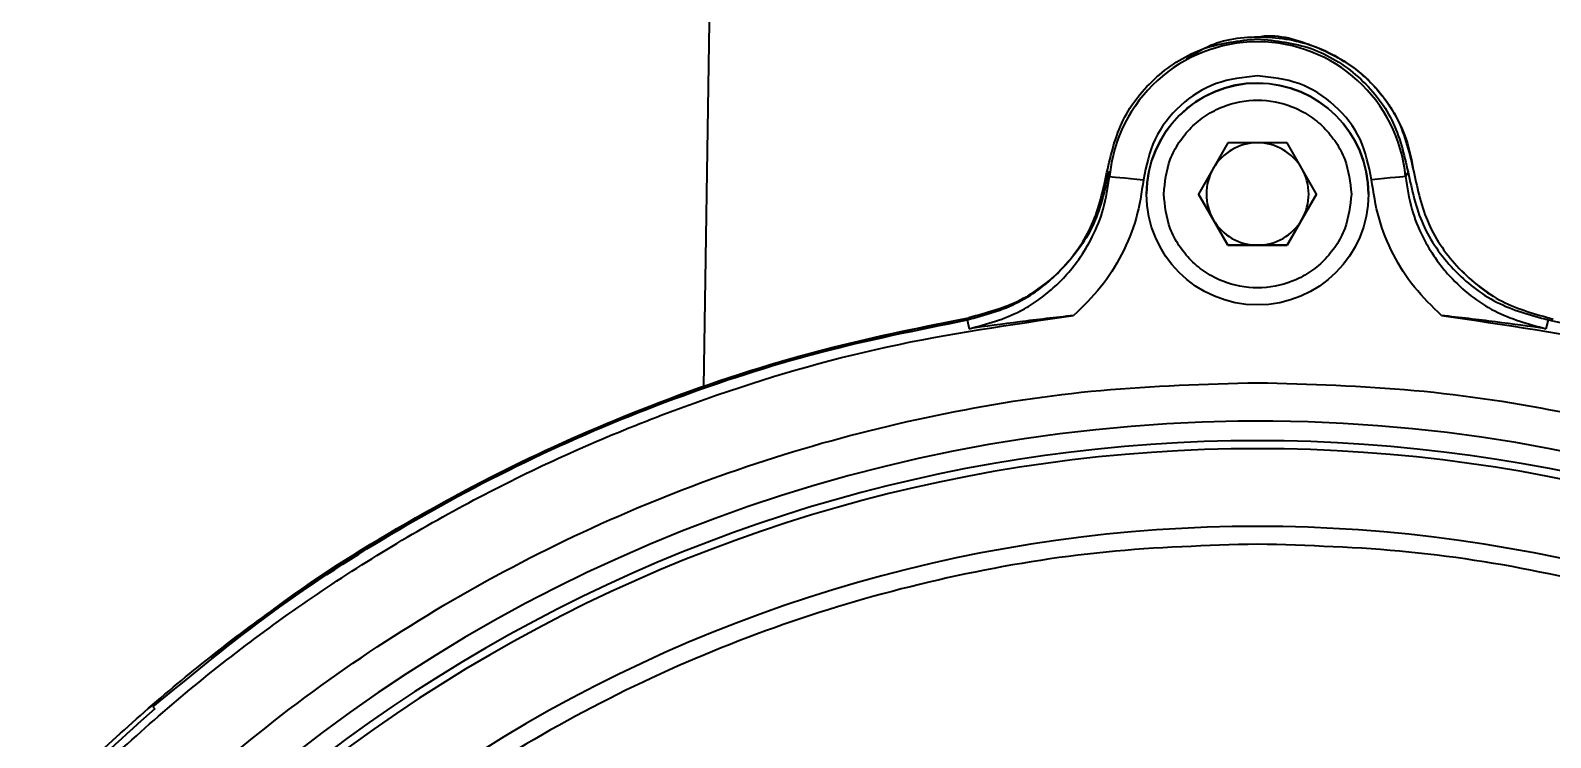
# Model space of a CAD drawing. Header units: millimetres. Extents: x 2126 to 3741, y 477 to 1658.
# Drawn here: x 2419.9 to 2509.1, y 1430.3 to 1471.8 of the extents above; entities that cross this region are included whole.
import ezdxf

# ---------------------------------------------------------------- set-up
doc = ezdxf.new("R2010")
doc.units = ezdxf.units.MM
doc.layers.add('AM_5', color=3, linetype='Continuous', lineweight=25)
doc.styles.add('SLDTEXTSTYLE1', font='txt.shx', dxfattribs={"width": 0.7, "bigfont": 'gbcbig.shx'})
doc.dimstyles.new('SLDDIMSTYLE12$0', dxfattribs={"dimtxt": 12, "dimasz": 10, "dimexe": 0, "dimexo": 0.0625, "dimgap": 0.875, "dimtad": 1, "dimdec": 1, "dimlfac": 1.8, "dimrnd": 1e-09, "dimzin": 12, "dimdsep": 46, "dimtxsty": 'SLDTEXTSTYLE1', "dimcen": 0.09, "dimdle": 8.16, "dimclrd": 3, "dimclre": 3, "dimadec": 0, "dimazin": 3, "dimtfac": 1, "dimtdec": 1, "dimtofl": 0, "dimtmove": 0, "dimatfit": 3, "dimfxl": 0, "dimfrac": 2, "dimtolj": 1, "dimlwd": 5, "dimlwe": 5, "dimarcsym": 0})

# ---------------------------------------------------------------- blocks, each defined once
blk = doc.blocks.new('*D20')
at = {"layer": 'AM_5', "color": 3, "lineweight": 5, "transparency": 16777216}
blk.add_line((2548.033, 1555.7), (2264.196, 1555.7), dxfattribs=at)
at = {"layer": 'AM_5', "color": 3, "linetype": 'Continuous', "lineweight": 5, "transparency": 16777216}
for p, q in [((2264.196, 1545.7), (2264.196, 1266.959)), ((2595.101, 1256.959), (2264.196, 1256.959))]:
    blk.add_line(p, q, dxfattribs=at)
at = {"layer": 'AM_5', "color": 3, "transparency": 16777216}
for points in [[(2262.529, 1545.7), (2265.863, 1545.7), (2264.196, 1555.7)], [(2262.529, 1266.959), (2265.863, 1266.959), (2264.196, 1256.959)]]:
    blk.add_solid(points, dxfattribs=at)
at = {"layer": 'Defpoints', "color": 0, "transparency": 16777216}
for p in [(2548.096, 1555.7), (2264.196, 1256.959), (2595.163, 1256.959)]:
    blk.add_point(p, dxfattribs=at)
at = {"layer": 'AM_5', "color": 0, "transparency": 16777216, "insert": (2257.321, 1403.647), "char_height": 12, "attachment_point": 5, "rotation": 90, "style": 'SLDTEXTSTYLE1'}
blk.add_mtext('\\A1;350', dxfattribs=at)

msp = doc.modelspace()

# ---------------------------------------------------------------- linework, layer by layer
at = {"color": 7, "linetype": 'Continuous', "lineweight": 25}
for p, q in [((2459.723, 1472.249), (2459.398, 1450.881)), ((2490.145, 1465.179), (2488.413, 1462.179)), ((2493.61, 1465.179), (2490.145, 1465.179)), ((2495.342, 1462.179), (2493.61, 1465.179)), ((2483.052, 1463.455), (2483.201, 1463.205)), ((2500.704, 1463.455), (2500.554, 1463.205)), ((2501.035, 1463.481), (2501.035, 1463.482)), ((2485.377, 1462.186), (2485.377, 1462.186)), ((2485.437, 1462.186), (2485.437, 1462.186)), ((2488.413, 1462.179), (2490.145, 1459.179)), ((2489.279, 1460.679), (2488.413, 1462.179)), ((2493.61, 1459.179), (2495.342, 1462.179)), ((2495.342, 1462.179), (2494.476, 1460.679)), ((2498.317, 1462.172), (2498.317, 1462.172)), ((2498.377, 1462.172), (2498.377, 1462.172)), ((2490.145, 1459.179), (2489.279, 1460.679)), ((2494.476, 1460.679), (2493.61, 1459.179)), ((2490.145, 1459.179), (2493.61, 1459.179)), ((2490.145, 1459.179), (2490.145, 1459.179)), ((2491.877, 1459.179), (2490.145, 1459.179)), ((2493.61, 1459.179), (2491.877, 1459.179)), ((2493.61, 1459.179), (2493.61, 1459.179)), ((2474.85, 1454.804), (2474.969, 1454.287)), ((2474.963, 1454.928), (2474.963, 1454.929)), ((2508.906, 1454.804), (2508.787, 1454.287)), ((2426.864, 1432.027), (2427.168, 1432.268)), ((2427.124, 1432.133), (2427.235, 1432.022))]:
    msp.add_line(p, q, dxfattribs=at)
at = {"color": 7, "linetype": 'Continuous', "lineweight": 25, "flags": 128}
for points in [[(2483.201, 1463.205), (2483.245, 1463.201), (2483.363, 1463.189), (2483.549, 1463.172), (2483.797, 1463.148), (2484.097, 1463.12), (2484.438, 1463.088), (2484.808, 1463.053), (2485.192, 1463.016)], [(2500.554, 1463.205), (2500.51, 1463.201), (2500.393, 1463.189), (2500.207, 1463.172), (2499.959, 1463.148), (2499.659, 1463.12), (2499.318, 1463.088), (2498.948, 1463.053), (2498.564, 1463.016)]]:
    msp.add_lwpolyline(points, dxfattribs=at)
at = {"color": 7, "linetype": 'Continuous', "lineweight": 25}
msp.add_circle((2491.877, 1462.179), 6.5, dxfattribs=at)
for centre, radius, start, end in [((2491.878, 1462.384), 8.715, 5.40246, 174.59754), ((2491.877, 1462.179), 6.5, 0, 179.93876), ((2491.877, 1462.179), 3, 90, 150), ((2491.877, 1462.179), 3, 30, 90), ((2491.877, 1462.179), 3, 150, 210), ((2491.877, 1462.179), 3, 330, 30), ((2491.877, 1462.179), 3, 210, 270), ((2491.877, 1462.179), 3, 270, 330), ((2473.254, 1464.782), 10, 302.62258, 314.66639), ((2510.961, 1464.701), 10, 225.08863, 237.13271), ((2491.878, 1357.383), 91.48, 295.79271, 180), ((2491.878, 1357.383), 90.341, 353.64897, 186.35103), ((2491.878, 1357.383), 89.875, 353.64897, 186.35103), ((2491.878, 1357.383), 85.319, 353.33017, 186.66983)]:
    msp.add_arc(centre, radius, start, end, dxfattribs=at)
for points, knots in [([(2487.706, 1470.071), (2488.106, 1470.338), (2489.41, 1471.207), (2492.142, 1471.546), (2495.373, 1470.991), (2498.192, 1469.262), (2500.297, 1466.67), (2500.789, 1464.544), (2501.035, 1463.481)], [0, 0, 0, 0, 0.0814564, 0.2651651, 0.4488739, 0.6325826, 0.8162913, 1, 1, 1, 1]), ([(2491.885, 1471.38), (2491.888, 1471.381), (2492.94, 1471.596), (2495.193, 1470.965), (2497.39, 1469.787), (2498.653, 1468.578), (2499.29, 1467.834), (2499.995, 1466.782), (2500.689, 1465.337), (2500.916, 1464.121), (2501.035, 1463.482)], [0, 0, 0, 0, 0.000618, 0.243991, 0.498056, 0.565598, 0.639607, 0.720081, 0.852794, 1, 1, 1, 1]), ([(2486.377, 1462.179), (2486.451, 1462.871), (2486.564, 1463.935), (2487.25, 1465.216), (2487.96, 1466.096), (2488.841, 1466.81), (2490.121, 1467.474), (2491.877, 1467.812), (2493.634, 1467.474), (2494.914, 1466.81), (2495.795, 1466.096), (2496.505, 1465.216), (2497.191, 1463.935), (2497.304, 1462.871), (2497.377, 1462.179)], [0, 0, 0, 0, 0.119728, 0.18418, 0.25, 0.31582, 0.380272, 0.5, 0.619728, 0.68418, 0.75, 0.81582, 0.880272, 1, 1, 1, 1]), ([(2474.85, 1454.804), (2475.882, 1455.085), (2477.944, 1455.647), (2480.488, 1457.665), (2482.37, 1460.314), (2482.825, 1462.407), (2483.052, 1463.455)], [0, 0, 0, 0, 0.250047, 0.499449, 0.749396, 1, 1, 1, 1]), ([(2500.704, 1463.455), (2500.93, 1462.409), (2501.382, 1460.321), (2503.261, 1457.672), (2505.806, 1455.651), (2507.872, 1455.086), (2508.906, 1454.804)], [0, 0, 0, 0, 0.250065, 0.499446, 0.749386, 1, 1, 1, 1]), ([(2474.969, 1454.287), (2476.003, 1454.562), (2477.396, 1454.933), (2478.93, 1455.887), (2479.811, 1456.566), (2480.65, 1457.381), (2481.476, 1458.4), (2482.258, 1459.711), (2482.92, 1461.34), (2483.105, 1462.564), (2483.201, 1463.205)], [0, 0, 0, 0, 0.2442896, 0.3290361, 0.4144898, 0.500125, 0.5979924, 0.7157703, 0.8510724, 1, 1, 1, 1]), ([(2485.192, 1463.016), (2485.077, 1462.257), (2484.849, 1460.742), (2483.962, 1458.613), (2482.743, 1456.656), (2481.641, 1455.592), (2481.088, 1455.058)], [0, 0, 0, 0, 0.250767, 0.500011, 0.749245, 1, 1, 1, 1]), ([(2502.667, 1455.058), (2502.115, 1455.592), (2501.013, 1456.656), (2499.794, 1458.613), (2498.907, 1460.742), (2498.678, 1462.257), (2498.564, 1463.016)], [0, 0, 0, 0, 0.250755, 0.499989, 0.749233, 1, 1, 1, 1]), ([(2500.554, 1463.205), (2500.651, 1462.564), (2500.835, 1461.34), (2501.437, 1459.861), (2502.053, 1458.772), (2502.595, 1458.006), (2503.69, 1456.718), (2505.648, 1455.139), (2507.755, 1454.567), (2508.787, 1454.287)], [0, 0, 0, 0, 0.149059, 0.284486, 0.365253, 0.437407, 0.500452, 0.755467, 1, 1, 1, 1]), ([(2497.377, 1462.179), (2497.304, 1461.487), (2497.191, 1460.423), (2496.505, 1459.142), (2495.795, 1458.262), (2494.914, 1457.548), (2493.634, 1456.883), (2491.877, 1456.546), (2490.121, 1456.883), (2488.841, 1457.548), (2487.96, 1458.262), (2487.25, 1459.142), (2486.564, 1460.423), (2486.451, 1461.487), (2486.377, 1462.179)], [0, 0, 0, 0, 0.119728, 0.18418, 0.25, 0.31582, 0.380272, 0.5, 0.619728, 0.68418, 0.75, 0.81582, 0.880272, 1, 1, 1, 1]), ([(2430.57, 1434.959), (2431.839, 1435.993), (2435.579, 1439.041), (2442.306, 1443.216), (2450.478, 1447.475), (2458.707, 1450.786), (2466.843, 1453.32), (2472.295, 1454.4), (2474.963, 1454.929)], [0, 0, 0, 0, 0.099746, 0.294067, 0.481254, 0.661306, 0.834221, 1, 1, 1, 1]), ([(2481.088, 1455.058), (2480.02, 1454.938), (2477.874, 1454.697), (2475.941, 1454.424), (2474.969, 1454.287)], [0, 0, 0, 0, 0.497557, 1, 1, 1, 1]), ([(2508.787, 1454.287), (2507.815, 1454.424), (2505.882, 1454.697), (2503.735, 1454.938), (2502.667, 1455.058)], [0, 0, 0, 0, 0.5024427, 1, 1, 1, 1])]:
    msp.add_open_spline(points, degree=3, knots=knots, dxfattribs=at)
for points in [[(2483.052, 1463.455), (2483.294, 1464.509), (2483.779, 1466.616), (2485.866, 1469.17), (2488.652, 1470.934), (2490.803, 1471.161), (2491.878, 1471.275)], [(2491.878, 1471.275), (2492.953, 1471.161), (2495.104, 1470.934), (2497.89, 1469.17), (2499.977, 1466.616), (2500.461, 1464.509), (2500.704, 1463.455)], [(2491.878, 1469.1), (2491.051, 1469.011), (2489.397, 1468.833), (2487.266, 1467.453), (2485.692, 1465.462), (2485.359, 1463.832), (2485.192, 1463.016)], [(2498.564, 1463.016), (2498.397, 1463.832), (2498.064, 1465.462), (2496.49, 1467.453), (2494.359, 1468.833), (2492.705, 1469.011), (2491.878, 1469.1)], [(2483.174, 1463.52), (2482.943, 1462.479), (2482.481, 1460.398), (2480.592, 1457.768), (2478.05, 1455.762), (2475.992, 1455.206), (2474.963, 1454.928)], [(2501.035, 1463.481), (2501.262, 1462.44), (2501.715, 1460.357), (2503.593, 1457.719), (2506.126, 1455.702), (2508.182, 1455.137), (2509.21, 1454.855)], [(2394.204, 1368.174), (2394.728, 1371.825), (2395.776, 1379.129), (2398.896, 1389.772), (2403.104, 1400.015), (2408.459, 1409.716), (2414.864, 1418.755), (2422.245, 1427.017), (2430.507, 1434.398), (2439.547, 1440.803), (2449.247, 1446.158), (2459.49, 1450.366), (2470.134, 1453.486), (2477.437, 1454.534), (2481.088, 1455.058)], [(2394.407, 1374.716), (2395.093, 1378.01), (2396.466, 1384.599), (2399.787, 1394.151), (2403.991, 1403.335), (2409.126, 1412.038), (2415.116, 1420.174), (2421.903, 1427.659), (2429.417, 1434.414), (2437.579, 1440.369), (2446.304, 1445.467), (2455.505, 1449.632), (2465.071, 1452.912), (2471.666, 1454.256), (2474.963, 1454.928)], [(2427.124, 1432.133), (2429.42, 1434.021), (2434.014, 1437.795), (2441.514, 1442.64), (2449.385, 1446.84), (2457.614, 1450.288), (2466.109, 1453.04), (2471.936, 1454.216), (2474.85, 1454.804)], [(2502.667, 1455.058), (2506.319, 1454.534), (2513.622, 1453.486), (2524.265, 1450.366), (2534.508, 1446.158), (2544.209, 1440.803), (2553.248, 1434.398), (2561.511, 1427.017), (2568.892, 1418.755), (2575.297, 1409.716), (2580.652, 1400.015), (2584.86, 1389.772), (2587.979, 1379.129), (2589.028, 1371.825), (2589.552, 1368.174)], [(2508.906, 1454.804), (2511.82, 1454.216), (2517.647, 1453.04), (2526.142, 1450.288), (2534.371, 1446.84), (2542.242, 1442.64), (2549.742, 1437.795), (2554.335, 1434.021), (2556.632, 1432.133)], [(2398.137, 1357.384), (2398.224, 1360.452), (2398.399, 1366.587), (2399.802, 1375.701), (2402.027, 1384.639), (2405.135, 1393.315), (2409.073, 1401.644), (2413.81, 1409.547), (2419.299, 1416.948), (2425.487, 1423.775), (2432.314, 1429.963), (2439.715, 1435.452), (2447.618, 1440.189), (2455.947, 1444.127), (2464.623, 1447.235), (2473.561, 1449.46), (2482.675, 1450.864), (2488.81, 1451.038), (2491.878, 1451.125)], [(2491.878, 1451.125), (2494.946, 1451.038), (2501.081, 1450.864), (2510.195, 1449.46), (2519.133, 1447.235), (2527.809, 1444.127), (2536.138, 1440.189), (2544.041, 1435.452), (2551.442, 1429.963), (2558.269, 1423.775), (2564.457, 1416.948), (2569.946, 1409.547), (2574.683, 1401.644), (2578.621, 1393.315), (2581.729, 1384.639), (2583.954, 1375.701), (2585.357, 1366.587), (2585.531, 1360.452), (2585.618, 1357.384)], [(2491.878, 1441.67), (2488.915, 1441.58), (2482.99, 1441.399), (2474.201, 1439.944), (2465.608, 1437.639), (2457.307, 1434.424), (2449.39, 1430.358), (2441.945, 1425.481), (2435.054, 1419.847), (2428.795, 1413.519), (2423.237, 1406.567), (2418.442, 1399.069), (2414.462, 1391.108), (2411.343, 1382.773), (2409.114, 1374.154), (2407.823, 1365.352), (2407.399, 1356.453), (2407.907, 1350.547), (2408.162, 1347.594)], [(2575.594, 1347.594), (2575.848, 1350.547), (2576.357, 1356.453), (2575.933, 1365.352), (2574.642, 1374.154), (2572.413, 1382.773), (2569.294, 1391.108), (2565.314, 1399.069), (2560.519, 1406.567), (2554.96, 1413.519), (2548.701, 1419.847), (2541.811, 1425.481), (2534.366, 1430.358), (2526.449, 1434.424), (2518.148, 1437.639), (2509.555, 1439.944), (2500.766, 1441.399), (2494.841, 1441.58), (2491.878, 1441.67)], [(2427.235, 1432.022), (2425.48, 1430.446), (2421.969, 1427.293), (2418.816, 1423.782), (2417.24, 1422.027)]]:
    msp.add_open_spline(points, degree=3, dxfattribs=at)

# ---------------------------------------------------------------- dimensions: what is measured, and where the dimension line sits
at = {"layer": 'AM_5'}
dim = msp.add_linear_dim(base=(2264.196, 1256.959), p1=(2548.096, 1555.7), p2=(2595.163, 1256.959), angle=90, text='350', dimstyle='SLDDIMSTYLE12$0', override={"dimlfac": 1}, dxfattribs=at)
dim.commit()
dim.dimension.update_dxf_attribs({"geometry": '*D20', "text_midpoint": (2264.196, 1403.647), "dimtype": 160})

doc.saveas('drawing.dxf')
